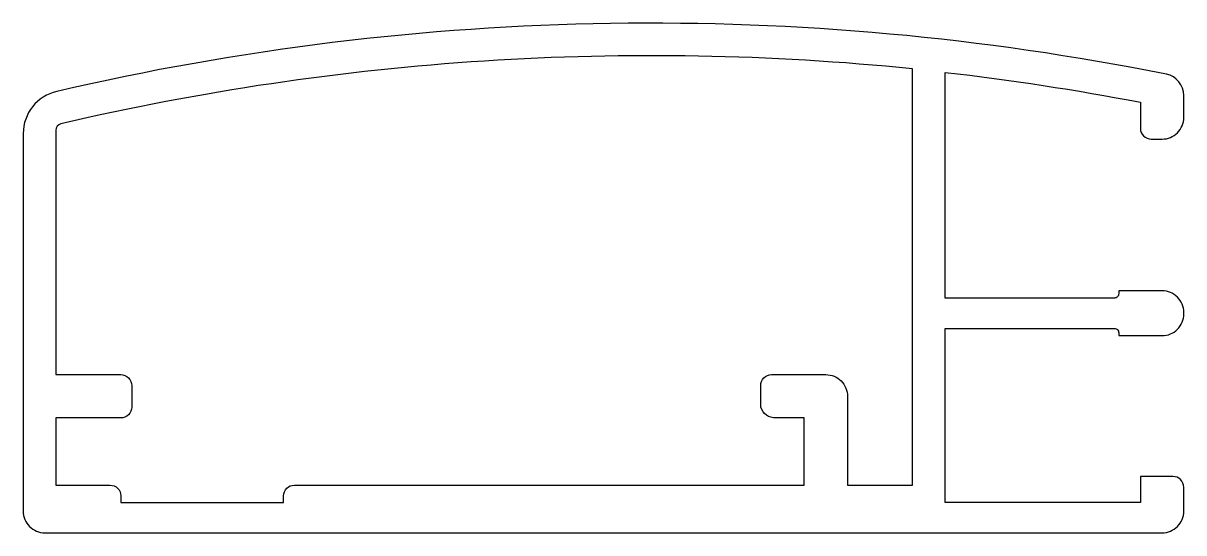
# Model space of a CAD drawing. Extents: x 138.2 to 191.7, y 208.6 to 232.1.
import ezdxf

# ---------------------------------------------------------------- set-up
doc = ezdxf.new("R2010")
doc.units = 0
doc.layers.get('0').update_dxf_attribs({"linetype": 'CONTINUOUS'})

msp = doc.modelspace()

# ---------------------------------------------------------------- linework, layer by layer
for points in [[(191.692, 218.797, 0.414214), (190.692, 219.797), (188.692, 219.797), (188.692, 219.661, -0.414214), (188.492, 219.461), (180.692, 219.461), (180.692, 229.875, -0.019083), (189.692, 228.497), (189.692, 227.297, 0.414214), (190.192, 226.797), (190.692, 226.797, 0.414214), (191.692, 227.797), (191.692, 228.81, 0.357393), (190.889, 229.79, 0.107064), (139.738, 228.997, 0.348676), (138.192, 227.049), (138.192, 209.626, 0.414214), (139.192, 208.626), (190.692, 208.626, 0.414214), (191.692, 209.626), (191.692, 210.726, 0.414214), (191.192, 211.226), (189.692, 211.226), (189.692, 210.026), (180.692, 210.026), (180.692, 218.061), (188.492, 218.061, -0.414214), (188.692, 217.861), (188.692, 217.726), (190.692, 217.726, 0.414214), (191.692, 218.726)], [(150.192, 210.026), (150.192, 210.326, -0.414214), (150.692, 210.826), (174.192, 210.826), (174.192, 213.926), (172.892, 213.926, -0.340481), (172.192, 214.426), (172.192, 215.426, -0.414214), (172.692, 215.926), (175.192, 215.926, -0.414214), (176.192, 214.926), (176.192, 210.826), (179.192, 210.826), (179.192, 230.037, 0.083014), (139.924, 227.5, 0.348302), (139.692, 227.208), (139.692, 215.926), (142.692, 215.926, -0.414214), (143.192, 215.426), (143.192, 214.426, -0.414214), (142.692, 213.926), (139.692, 213.926), (139.692, 210.826), (142.192, 210.826, -0.414214), (142.692, 210.326), (142.692, 210.026)]]:
    msp.add_lwpolyline(points, format="xyb", close=True)

doc.saveas('drawing.dxf')
